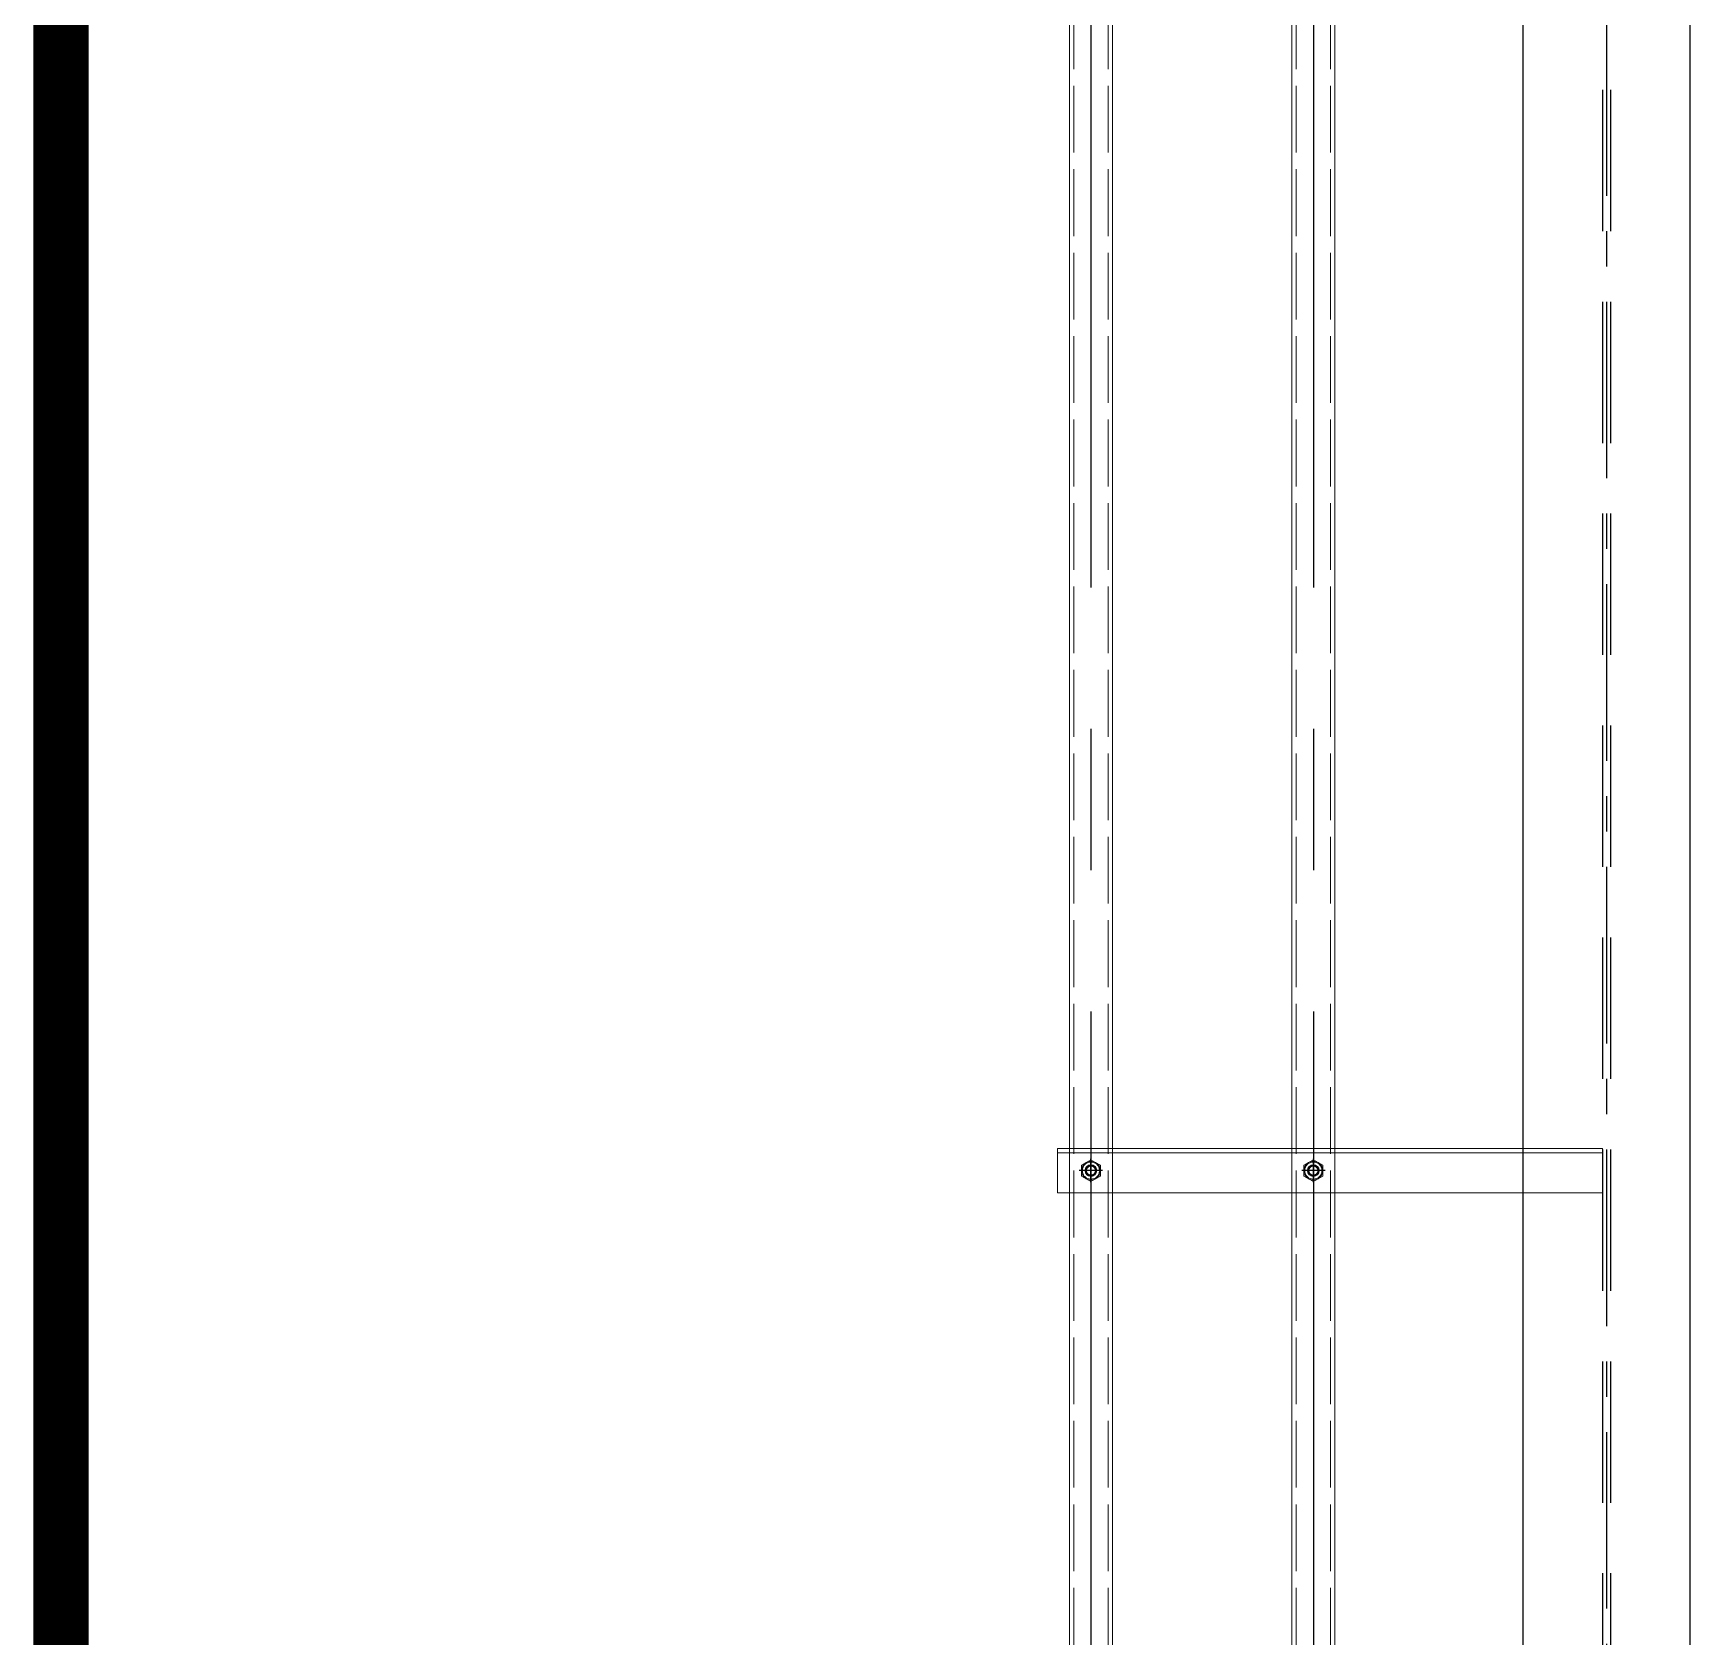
# Model space of a CAD drawing. Header units: centimetres. Extents: x 470464 to 524273, y 49611 to 59074.
# Drawn here: x 490302 to 490451, y 55550.6 to 55694.8 of the extents above; entities that cross this region are included whole.
import ezdxf

# ---------------------------------------------------------------- set-up
doc = ezdxf.new("R2010")
doc.units = ezdxf.units.CM
doc.header["$MEASUREMENT"] = 0
for name, pattern in [('ACAD_ISO02W100', [15, 12, -3]), ('ACAD_ISO03W100', [30, 12, -18]), ('CENTER', [50.8, 31.75, -6.35, 6.35, -6.35]), ('DASHED', [19.05, 12.7, -6.35])]:
    doc.linetypes.add(name, pattern=pattern)
for name, color, linetype in [('---___EB_draft04_section', 8, 'Continuous'), ('EKSEN', 2, 'CENTER'), ('vinç', 7, 'Continuous')]:
    doc.layers.add(name, color=color, linetype=linetype)
doc.layers.add('AAA_GÖRÜNMEZ', color=6, linetype='ACAD_ISO02W100', lineweight=9)
doc.layers.add('AAA_LEVHA', color=255, linetype='Continuous', lineweight=20)

# ---------------------------------------------------------------- blocks, each defined once
blk = doc.blocks.new('dghjjkfg')
at = {"color": 2}
for p, q in [((-37260.3, 57094.3), (-30500.3, 57094.3)), ((-37260.3, 56944.3), (-30500.3, 56944.3))]:
    blk.add_line(p, q, dxfattribs=at)
at = {"color": 2, "linetype": 'DASHED', "ltscale": 10}
for p, q in [((-37260.3, 57022.9), (-30500.3, 57022.9)), ((-37260.3, 57015.8), (-30500.3, 57015.8))]:
    blk.add_line(p, q, dxfattribs=at)
at = {"color": 2, "linetype": 'CENTER', "ltscale": 5}
blk.add_line((-37260.3, 57019.3), (-30500.3, 57019.3), dxfattribs=at)
blk = doc.blocks.new('1...5')
at = {"layer": 'AAA_GÖRÜNMEZ', "color": 252, "ltscale": 7}
for radius in [7.7, 5, 4.59, 4.08]:
    blk.add_circle((60456, 49814.3), radius, dxfattribs=at)
blk.add_arc((60456, 49814.3), 4.1, 170, 80, dxfattribs=at)
at = {"layer": 'AAA_LEVHA', "color": 252}
for p, q in [((60448.7, 49818.6), (60446.2, 49814.3)), ((60451.1, 49822.8), (60448.7, 49818.6)), ((60456, 49822.8), (60451.1, 49822.8)), ((60461, 49822.8), (60456, 49822.8)), ((60463.4, 49818.6), (60461, 49822.8)), ((60465.9, 49814.3), (60463.4, 49818.6)), ((60446.2, 49814.3), (60448.7, 49810.1)), ((60448.7, 49810.1), (60451.1, 49805.8)), ((60451.1, 49805.8), (60456, 49805.8)), ((60456, 49805.8), (60461, 49805.8)), ((60461, 49805.8), (60463.4, 49810.1)), ((60463.4, 49810.1), (60465.9, 49814.3))]:
    blk.add_line(p, q, dxfattribs=at)
for start, end in [(150, 210), (90, 150), (30, 90), (330, 30), (210, 270), (270, 330)]:
    blk.add_arc((60456, 49814.3), 8.5, start, end, dxfattribs=at)
blk = doc.blocks.new('jtkjdkyufkkgfgyfjglo976')
at = {"color": 2, "lineweight": 20}
blk.add_line((30398.7, 23800.7), (30398.7, 24290.7), dxfattribs=at)
for points in [[(30434.7, 24290.7), (30434.7, 23800.7), (30394.7, 23800.7), (30394.7, 24290.7)], [(30394.7, 24290.7), (30434.7, 24290.7)]]:
    blk.add_lwpolyline(points, dxfattribs=at)
for centre in [(30414.7, 24030.7), (30414.7, 23830.7)]:
    blk.add_circle(centre, 5.25, dxfattribs=at)
at = {"layer": 'AAA_GÖRÜNMEZ', "color": 2, "ltscale": 5}
for p, q in [((28239.7, 24046.1), (34739.7, 24046.1)), ((28239.7, 24015.3), (34739.7, 24015.3)), ((28239.7, 23846.1), (34739.7, 23846.1)), ((28239.7, 23815.3), (34739.7, 23815.3))]:
    blk.add_line(p, q, dxfattribs=at)
at = {"layer": 'AAA_LEVHA', "color": 2}
for points in [[(28239.7, 24050), (34739.7, 24050), (34739.7, 24011.4), (28239.7, 24011.4)], [(28239.7, 23850), (34739.7, 23850), (34739.7, 23811.4), (28239.7, 23811.4)]]:
    blk.add_lwpolyline(points, dxfattribs=at)
at = {"layer": 'EKSEN', "color": 2, "linetype": 'CENTER', "ltscale": 20}
for p, q in [((28239.7, 24030.7), (34739.7, 24030.7)), ((28239.7, 23830.7), (34739.7, 23830.7))]:
    blk.add_line(p, q, dxfattribs=at)
at = {"layer": 'EKSEN', "color": 2, "linetype": 'CENTER'}
for p, q in [((30425.2, 24030.7), (30404.2, 24030.7)), ((30414.7, 24041.2), (30414.7, 24020.2)), ((30414.7, 23841.2), (30414.7, 23820.2)), ((30425.2, 23830.7), (30404.2, 23830.7))]:
    blk.add_line(p, q, dxfattribs=at)
at = {"color": 2, "lineweight": 20, "xscale": -1, "rotation": 180}
for p in [(-30041.3, 73845), (-30041.3, 73645)]:
    blk.add_blockref('1...5', p, dxfattribs=at)
blk = doc.blocks.new('ytrrytyıyrttrtrdffcfrfrrdftgyu')
at = {"color": 1, "xscale": 0.1, "yscale": 0.1, "zscale": 0.1}
blk.add_blockref('dghjjkfg', (397754.46, 70727.01), dxfattribs=at)
at = {"xscale": 0.1, "yscale": 0.1, "zscale": 0.1}
blk.add_blockref('jtkjdkyufkkgfgyfjglo976', (391217.46, 73999.52), dxfattribs=at)
blk = doc.blocks.new('KLJLKHŞKLJKŞJHIUHYGFRTDTRFJKLK')
at = {"layer": 'vinç', "color": 2}
blk.add_blockref('ytrrytyıyrttrtrdffcfrfrrdftgyu', (-5.5, -666), dxfattribs=at)

msp = doc.modelspace()

# ---------------------------------------------------------------- linework, layer by layer
at = {"layer": '---___EB_draft04_section', "color": 30, "linetype": 'ACAD_ISO03W100', "ltscale": 5, "const_width": 5}
msp.add_lwpolyline([(490404.51, 50682.56), (490304.51, 50682.56), (490304.51, 57802.88), (490404.51, 57802.88)], dxfattribs=at)

# ---------------------------------------------------------------- next in the draw order: block references
at = {"layer": 'vinç', "color": 2, "rotation": 270}
msp.add_blockref('KLJLKHŞKLJKŞJHIUHYGFRTDTRFJKLK', (414680.53, 449845.99), dxfattribs=at)

doc.saveas('drawing.dxf')
